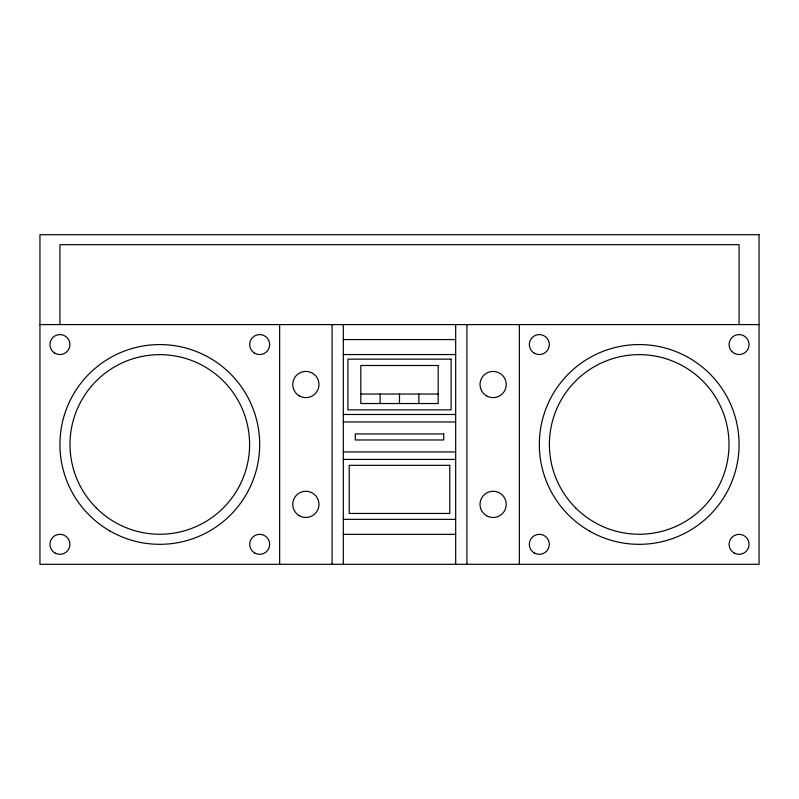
<?xml version="1.0" encoding="UTF-8"?>
<svg xmlns="http://www.w3.org/2000/svg" width="799" height="799" viewBox="0 0 799 799"><rect width="100%" height="100%" fill="white"/><g stroke="black" fill="none" stroke-linecap="round" stroke-linejoin="round"><path stroke-width="1.2" d="M39.95 324.594L759.05 324.594M343.32 339.575L455.68 339.575M343.32 354.556L455.68 354.556M360.818 394.027L438.182 394.027M343.32 414.481L455.68 414.481M343.32 421.972L455.68 421.972M343.32 451.934L455.68 451.934M343.32 459.425L455.68 459.425M343.32 519.35L455.68 519.35M343.32 534.331L455.68 534.331M739.075 324.594L739.075 244.694L59.925 244.694L59.925 324.594M519.35 324.594L519.35 564.294M466.916 324.594L466.916 564.294M455.68 324.594L455.68 564.294M418.846 394.027L418.846 403.535M399.5 394.027L399.5 403.535M380.154 394.027L380.154 403.535M343.32 324.594L343.32 564.294M332.084 324.594L332.084 564.294M279.65 324.594L279.65 564.294M759.05 234.706L39.95 234.706L39.95 564.294L759.05 564.294L759.05 234.706M451.075 359.16L347.925 359.16L347.925 409.877L451.075 409.877L451.075 359.16M438.182 365.503L360.818 365.503L360.818 403.535L438.182 403.535L438.182 365.503M443.715 433.937L355.285 433.937L355.285 439.969L443.715 439.969L443.715 433.937M449.777 465.328L349.223 465.328L349.223 513.447L449.777 513.447L449.777 465.328M254.681 552.968A9.988 9.988 0 0 0 269.663 544.319A9.988 9.988 0 0 0 254.681 535.67A9.988 9.988 0 0 0 254.681 552.968M254.681 353.218A9.988 9.988 0 0 0 269.663 344.569A9.988 9.988 0 0 0 254.681 335.92A9.988 9.988 0 0 0 254.681 353.218M109.862 530.936A99.875 99.875 0 0 0 259.675 444.444A99.875 99.875 0 0 0 109.862 357.952A99.875 99.875 0 0 0 109.862 530.936M54.931 353.218A9.988 9.988 0 0 0 69.913 344.569A9.988 9.988 0 0 0 54.931 335.92A9.988 9.988 0 0 0 54.931 353.218M534.331 552.968A9.988 9.988 0 0 0 549.312 544.319A9.988 9.988 0 0 0 534.331 535.67A9.988 9.988 0 0 0 534.331 552.968M734.081 552.968A9.988 9.988 0 0 0 749.062 544.319A9.988 9.988 0 0 0 734.081 535.67A9.988 9.988 0 0 0 734.081 552.968M54.931 552.968A9.988 9.988 0 0 0 69.913 544.319A9.988 9.988 0 0 0 54.931 535.67A9.988 9.988 0 0 0 54.931 552.968M96.299 507.944A89.798 89.798 0 0 0 246.541 467.685A89.798 89.798 0 0 0 136.559 357.702A89.798 89.798 0 0 0 96.299 507.944M575.699 507.944A89.798 89.798 0 0 0 725.941 467.685A89.798 89.798 0 0 0 615.959 357.702A89.798 89.798 0 0 0 575.699 507.944M534.331 353.218A9.988 9.988 0 0 0 549.312 344.569A9.988 9.988 0 0 0 534.331 335.92A9.988 9.988 0 0 0 534.331 353.218M486.581 515.725A13.104 13.104 0 0 0 506.236 504.369A13.104 13.104 0 0 0 486.581 493.013A13.104 13.104 0 0 0 486.581 515.725M486.581 395.875A13.104 13.104 0 0 0 506.236 384.519A13.104 13.104 0 0 0 486.581 373.163A13.104 13.104 0 0 0 486.581 395.875M732.014 351.63A9.988 9.988 0 0 0 748.723 347.156A9.988 9.988 0 0 0 736.488 334.921A9.988 9.988 0 0 0 732.014 351.63M589.263 530.936A99.875 99.875 0 0 0 739.075 444.444A99.875 99.875 0 0 0 589.263 357.952A99.875 99.875 0 0 0 589.263 530.936M299.315 395.875A13.104 13.104 0 0 0 318.981 384.519A13.104 13.104 0 0 0 299.315 373.163A13.104 13.104 0 0 0 299.315 395.875M299.315 515.725A13.104 13.104 0 0 0 318.971 504.369A13.104 13.104 0 0 0 299.315 493.013A13.104 13.104 0 0 0 299.315 515.725"/></g></svg>
